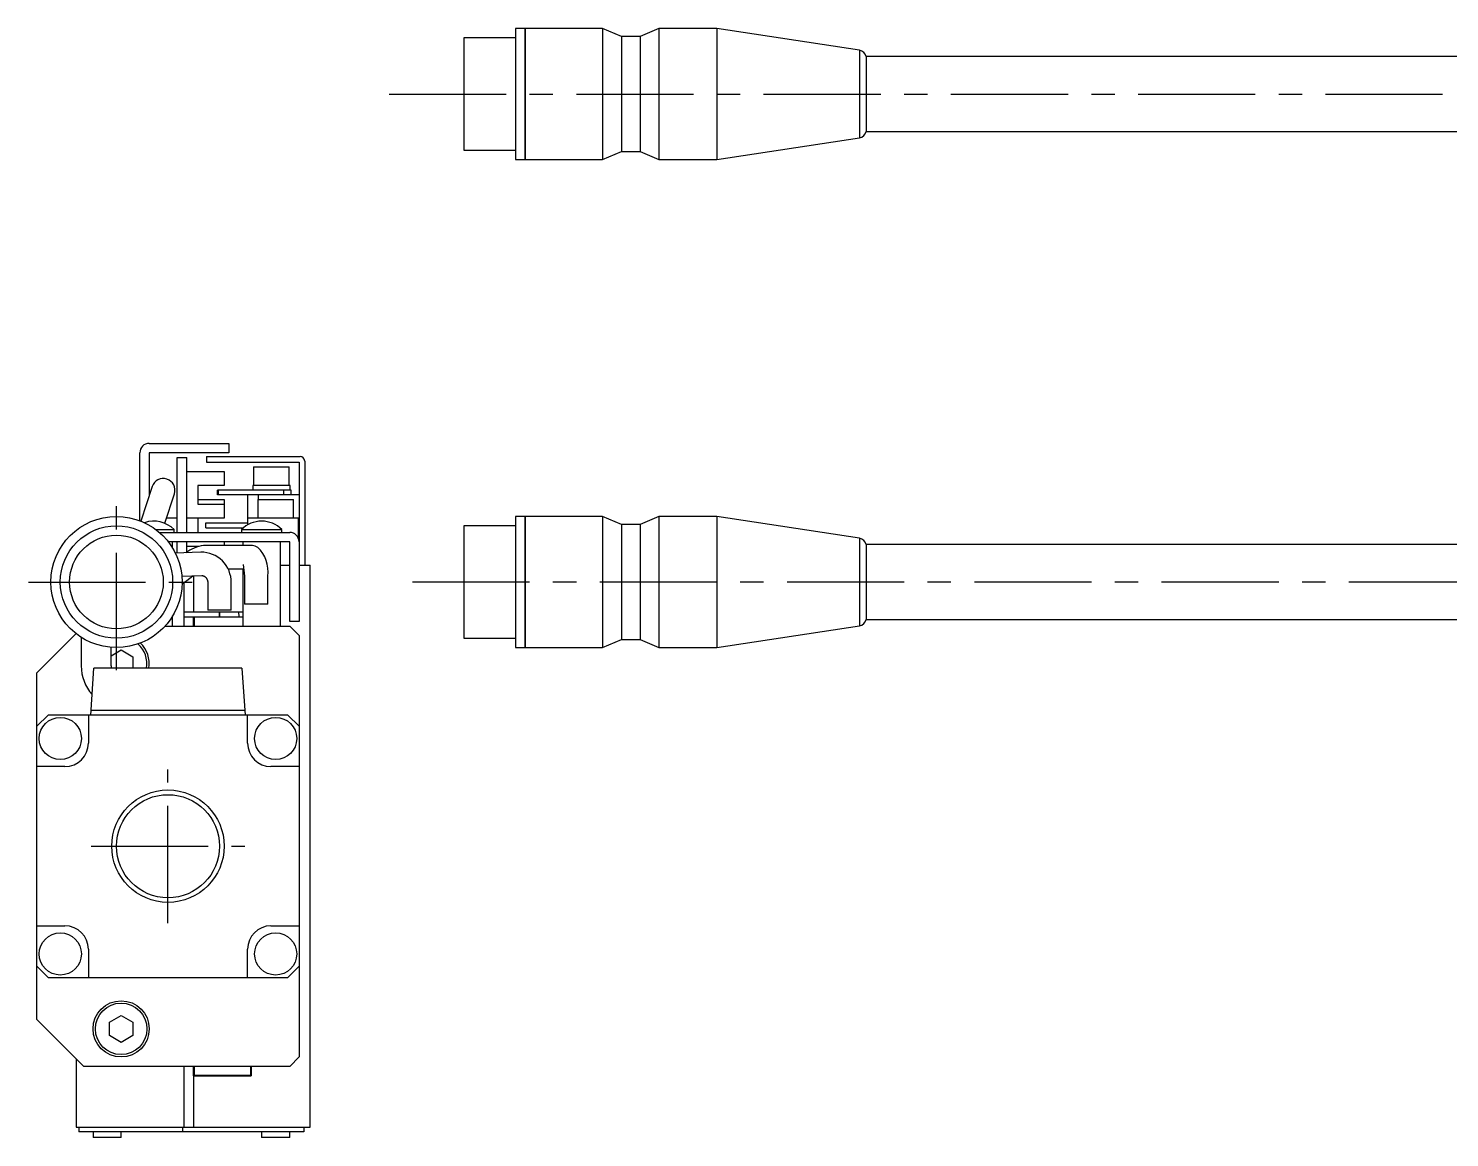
# Model space of a CAD drawing. Extents: x -217 to 421, y 17 to 321.
# Drawn here: x -216.8 to -65, y 201 to 319.4 of the extents above; entities that cross this region are included whole.
import ezdxf

# ---------------------------------------------------------------- set-up
doc = ezdxf.new("R2010")
doc.units = 0
doc.header["$LTSCALE"] = 10
doc.linetypes.add('CENTER', pattern=[2, 1.25, -0.25, 0.25, -0.25])
doc.layers.add('1', color=7, linetype='CONTINUOUS')

msp = doc.modelspace()

# ---------------------------------------------------------------- linework, layer by layer
at = {"layer": '1', "color": 7, "linetype": 'CONTINUOUS'}
for p, q in [((-164.792951, 319.375335), (-164.792951, 305.375337)), ((-163.792949, 319.375335), (-164.792951, 319.375335)), ((-163.792949, 319.375335), (-163.792949, 305.375337)), ((-163.742949, 319.375335), (-163.792949, 319.325335)), ((-163.742949, 319.375335), (-163.742949, 305.375337)), ((-155.485949, 319.375335), (-163.742949, 319.375335)), ((-155.485949, 319.375335), (-155.485949, 305.375337)), ((-153.485949, 318.525336), (-155.485949, 319.375335)), ((-149.485949, 319.375335), (-151.485949, 318.525336)), ((-149.485949, 319.375335), (-149.485949, 305.375337)), ((-143.29295, 319.375335), (-149.485949, 319.375335)), ((-143.29295, 319.375335), (-143.29295, 305.375337)), ((-128.058968, 317.059661), (-143.29295, 319.375335)), ((-170.292952, 318.375334), (-170.292952, 306.375338)), ((-164.792951, 318.375334), (-170.292952, 318.375334)), ((-153.485949, 318.525336), (-153.485949, 306.225336)), ((-151.485949, 318.525336), (-153.485949, 318.525336)), ((-151.485949, 318.525336), (-151.485949, 306.225336)), ((-128.058968, 317.059661), (-128.058968, 307.69101)), ((-127.335294, 316.375336), (-127.335294, 308.375336)), ((-42.29295, 316.375336), (-127.335294, 316.375336)), ((-127.335294, 308.375336), (-44.792954, 308.375336)), ((-143.29295, 305.375337), (-128.058968, 307.69101)), ((-170.292952, 306.375338), (-164.792951, 306.375338)), ((-164.792951, 305.375337), (-163.792949, 305.375337)), ((-163.792949, 305.425337), (-163.742949, 305.375337)), ((-163.742949, 305.375337), (-155.485949, 305.375337)), ((-155.485949, 305.375337), (-153.485949, 306.225336)), ((-153.485949, 306.225336), (-151.485949, 306.225336)), ((-151.485949, 306.225336), (-149.485949, 305.375337)), ((-149.485949, 305.375337), (-143.29295, 305.375337)), ((-203.903193, 275.087285), (-195.403193, 275.087285)), ((-195.403193, 275.087285), (-195.403193, 274.087285)), ((-204.903193, 266.825633), (-204.903193, 274.087285)), ((-195.403193, 274.087285), (-203.903193, 274.087285)), ((-203.903193, 274.087285), (-203.903193, 269.515845)), ((-200.903193, 273.587285), (-199.903193, 273.587285)), ((-200.903193, 265.587285), (-200.903193, 273.587285)), ((-199.903193, 265.587285), (-199.903193, 273.587285)), ((-197.803193, 273.687285), (-197.803193, 273.087285)), ((-197.803193, 273.687285), (-187.803193, 273.687285)), ((-187.303193, 273.187285), (-187.303193, 262.087285)), ((-199.903193, 272.087285), (-195.903193, 272.087285)), ((-197.803193, 273.087285), (-187.903193, 273.087285)), ((-195.903193, 272.087285), (-195.903193, 270.587285)), ((-192.753193, 272.587285), (-188.953193, 272.587285)), ((-192.753193, 272.587285), (-192.753193, 270.587285)), ((-188.953193, 270.587285), (-188.953193, 272.587285)), ((-187.903193, 273.087285), (-187.903193, 256.087285)), ((-203.592014, 270.473557), (-204.791526, 266.781836)), ((-198.703193, 270.587285), (-198.703193, 268.587285)), ((-195.903193, 270.587285), (-198.703193, 270.587285)), ((-188.853193, 270.587285), (-192.853193, 270.587285)), ((-192.853193, 270.587285), (-192.853193, 270.087285)), ((-188.853193, 270.087285), (-188.853193, 270.587285)), ((-202.237671, 266.551623), (-201.214373, 269.701014)), ((-198.703193, 269.087285), (-195.903193, 269.087285)), ((-196.63022, 269.587285), (-196.63022, 270.087285)), ((-188.747818, 270.087285), (-196.63022, 270.087285)), ((-187.903193, 269.587285), (-196.63022, 269.587285)), ((-196.499486, 269.587285), (-196.499486, 270.087285)), ((-195.903193, 269.087285), (-195.903193, 267.087285)), ((-193.403193, 269.587285), (-193.403193, 266.385362)), ((-192.303193, 269.087285), (-192.303193, 267.087285)), ((-192.303193, 269.087285), (-188.503193, 269.087285)), ((-192.257068, 269.587285), (-192.257068, 269.087285)), ((-189.526123, 269.587285), (-189.526123, 270.087285)), ((-188.747818, 269.587285), (-188.747818, 270.087285)), ((-188.503193, 267.087285), (-188.503193, 269.087285)), ((-198.703193, 268.587285), (-195.903193, 268.587285)), ((-164.792951, 267.287284), (-164.792951, 253.287286)), ((-163.792949, 267.287284), (-164.792951, 267.287284)), ((-163.792949, 267.287284), (-163.792949, 253.287286)), ((-163.742949, 267.287284), (-163.792949, 267.237284)), ((-163.742949, 267.287284), (-163.742949, 253.287286)), ((-155.485949, 267.287284), (-163.742949, 267.287284)), ((-155.485949, 267.287284), (-155.485949, 253.287286)), ((-153.485949, 266.437285), (-155.485949, 267.287284)), ((-149.485949, 267.287284), (-151.485949, 266.437285)), ((-149.485949, 267.287284), (-149.485949, 253.287286)), ((-143.29295, 267.287284), (-149.485949, 267.287284)), ((-143.29295, 267.287284), (-143.29295, 253.287286)), ((-128.058968, 264.971611), (-143.29295, 267.287284)), ((-203.192878, 265.879533), (-201.253193, 265.879533)), ((-202.830449, 265.587285), (-188.903193, 265.587285)), ((-200.903193, 267.087285), (-202.063624, 267.087285)), ((-201.253193, 265.587285), (-201.253193, 265.879533)), ((-195.903193, 267.087285), (-199.903193, 267.087285)), ((-198.703193, 267.087285), (-198.703193, 265.587285)), ((-197.853193, 266.087285), (-197.853193, 266.587285)), ((-197.853193, 266.587285), (-193.403193, 266.587285)), ((-197.853193, 266.087285), (-193.829329, 266.087285)), ((-194.053193, 265.879533), (-194.053193, 265.587285)), ((-194.053193, 265.879533), (-189.753193, 265.879533)), ((-187.903193, 267.087285), (-193.403193, 267.087285)), ((-189.753193, 265.587285), (-189.753193, 265.879533)), ((-187.953193, 264.899535), (-187.953193, 267.087285)), ((-170.292952, 266.287283), (-170.292952, 254.287287)), ((-164.792951, 266.287283), (-170.292952, 266.287283)), ((-153.485949, 266.437285), (-153.485949, 254.137285)), ((-151.485949, 266.437285), (-153.485949, 266.437285)), ((-151.485949, 266.437285), (-151.485949, 254.137285)), ((-188.903193, 264.587285), (-201.879609, 264.587285)), ((-201.403193, 263.892835), (-201.403193, 264.587285)), ((-200.903193, 263.380904), (-200.903193, 264.587285)), ((-199.903193, 263.474825), (-199.903193, 264.587285)), ((-198.627845, 264.087285), (-199.903193, 264.087285)), ((-198.069145, 264.17721), (-198.078738, 264.177181)), ((-193.004684, 264.17721), (-198.069145, 264.17721)), ((-195.903193, 264.587285), (-195.903193, 264.17721)), ((-193.903193, 264.587285), (-193.903193, 264.17721)), ((-192.877883, 264.17139), (-193.004684, 264.17721)), ((-192.730404, 264.149784), (-192.877883, 264.17139)), ((-192.584002, 264.111876), (-192.730404, 264.149784)), ((-192.440125, 264.057378), (-192.584002, 264.111876)), ((-192.300397, 263.986167), (-192.440125, 264.057378)), ((-189.903193, 255.587285), (-189.903193, 264.587285)), ((-188.903193, 256.087285), (-188.903193, 264.587285)), ((-128.058968, 264.971611), (-128.058968, 255.60296)), ((-127.335294, 264.287285), (-127.335294, 256.287285)), ((-44.792954, 264.287285), (-127.335294, 264.287285)), ((-198.387698, 263.468747), (-201.120174, 263.373327)), ((-195.485569, 261.67721), (-193.783479, 261.67721)), ((-193.903193, 261.67721), (-193.903193, 255.587285)), ((-193.886512, 262.147964), (-193.737046, 260.92721)), ((-189.903193, 262.087285), (-188.903193, 262.087285)), ((-187.903193, 262.087285), (-186.703193, 262.087285)), ((-186.703193, 202.087285), (-186.703193, 262.087285)), ((-200.429704, 260.895915), (-198.30045, 260.97027)), ((-200.406408, 260.075192), (-199.889055, 260.465046)), ((-200.186417, 255.587285), (-200.186417, 260.240968)), ((-199.889055, 260.465046), (-199.229522, 260.93806)), ((-199.162983, 260.940149), (-199.162983, 257.087285)), ((-198.30045, 260.97027), (-198.271721, 260.970473)), ((-198.271721, 260.970473), (-198.230745, 260.967989)), ((-198.230745, 260.967989), (-198.190009, 260.962261)), ((-198.190009, 260.962261), (-198.150222, 260.953465)), ((-198.150222, 260.953465), (-198.111952, 260.941925)), ((-198.111952, 260.941925), (-198.075526, 260.928012)), ((-198.075526, 260.928012), (-198.041063, 260.912076)), ((-198.041063, 260.912076), (-198.008543, 260.894406)), ((-198.008543, 260.894406), (-197.97788, 260.875226)), ((-197.97788, 260.875226), (-197.948967, 260.854711)), ((-197.948967, 260.854711), (-197.921699, 260.832993)), ((-197.921699, 260.832993), (-197.895981, 260.810179)), ((-197.895981, 260.810179), (-197.871735, 260.786355)), ((-197.871735, 260.786355), (-197.848896, 260.761595)), ((-197.848896, 260.761595), (-197.827415, 260.735962)), ((-197.827415, 260.735962), (-197.80725, 260.709515)), ((-197.80725, 260.709515), (-197.788371, 260.682305)), ((-197.788371, 260.682305), (-197.770757, 260.654383)), ((-197.770757, 260.654383), (-197.75439, 260.625798)), ((-197.75439, 260.625798), (-197.73926, 260.596599)), ((-197.73926, 260.596599), (-197.725358, 260.566831)), ((-197.725358, 260.566831), (-197.712681, 260.536543)), ((-197.712681, 260.536543), (-197.701226, 260.505782)), ((-197.701226, 260.505782), (-197.690993, 260.474597)), ((-197.690993, 260.474597), (-197.681981, 260.443035)), ((-197.681981, 260.443035), (-197.674193, 260.411147)), ((-197.674193, 260.411147), (-197.66763, 260.378982)), ((-197.66763, 260.378982), (-197.662292, 260.346591)), ((-197.662292, 260.346591), (-197.658181, 260.314025)), ((-197.658181, 260.314025), (-197.655297, 260.281335)), ((-197.655297, 260.281335), (-197.653639, 260.248574)), ((-197.653639, 260.248574), (-197.653193, 260.220584)), ((-197.653193, 260.220584), (-197.653193, 257.287285)), ((-195.153193, 257.287285), (-195.153193, 260.220584)), ((-193.737046, 260.92721), (-193.737046, 257.92721)), ((-191.237046, 257.92721), (-191.237046, 260.92721)), ((-201.403193, 255.587285), (-201.403193, 256.681736)), ((-200.186417, 257.087285), (-193.903193, 257.087285)), ((-200.186417, 256.587285), (-193.903193, 256.587285)), ((-199.173655, 256.586154), (-199.112974, 256.537285)), ((-199.173655, 255.587285), (-199.173655, 256.586154)), ((-199.112974, 256.537285), (-199.112974, 255.587285)), ((-193.903193, 256.537285), (-199.112974, 256.537285)), ((-195.153193, 257.287285), (-197.653193, 257.287285)), ((-196.396742, 256.587285), (-196.396742, 257.087285)), ((-194.360837, 257.087285), (-194.347138, 256.587285)), ((-191.237046, 257.92721), (-193.737046, 257.92721)), ((-202.21571, 255.587285), (-188.903193, 255.587285)), ((-187.903193, 256.087285), (-188.903193, 256.087285)), ((-187.903193, 254.587285), (-188.903193, 255.587285)), ((-143.29295, 253.287286), (-128.058968, 255.60296)), ((-127.335294, 256.287285), (-43.664734, 256.287285)), ((-211.71644, 254.774039), (-215.903193, 250.587285)), ((-211.167734, 254.385741), (-211.167734, 251.335815)), ((-187.903193, 254.587285), (-187.903193, 209.587285)), ((-170.292952, 254.287287), (-164.792951, 254.287287)), ((-155.485949, 253.287286), (-153.485949, 254.137285)), ((-153.485949, 254.137285), (-151.485949, 254.137285)), ((-151.485949, 254.137285), (-149.485949, 253.287286)), ((-207.967734, 251.335815), (-207.967734, 253.310088)), ((-207.967734, 252.416048), (-206.903193, 253.030661)), ((-206.903193, 253.030661), (-205.653193, 252.308973)), ((-205.653193, 252.308973), (-205.653193, 251.087285)), ((-164.792951, 253.287286), (-163.792949, 253.287286)), ((-163.792949, 253.337286), (-163.742949, 253.287286)), ((-163.742949, 253.287286), (-155.485949, 253.287286)), ((-149.485949, 253.287286), (-143.29295, 253.287286)), ((-215.903193, 213.587285), (-215.903193, 250.587285)), ((-210.153193, 246.087285), (-209.803563, 251.087285)), ((-194.002827, 251.087285), (-209.803559, 251.087285)), ((-194.002833, 251.087285), (-193.653193, 246.087285)), ((-214.703193, 246.087285), (-215.903193, 244.887285)), ((-189.103193, 246.087285), (-214.703193, 246.087285)), ((-210.403193, 246.087285), (-210.403193, 243.087285)), ((-193.688157, 246.587285), (-210.11823, 246.587285)), ((-193.403193, 243.087285), (-193.403193, 246.087285)), ((-187.903193, 244.887285), (-189.103193, 246.087285)), ((-212.903193, 240.587285), (-215.903193, 240.587285)), ((-187.903193, 240.587285), (-190.903193, 240.587285)), ((-215.903193, 223.587285), (-212.903193, 223.587285)), ((-190.903193, 223.587285), (-187.903193, 223.587285)), ((-210.403193, 221.087285), (-210.403193, 218.087285)), ((-193.403193, 218.087285), (-193.403193, 221.087285)), ((-215.903193, 219.287285), (-214.703193, 218.087285)), ((-189.103193, 218.087285), (-187.903193, 219.287285)), ((-214.703193, 218.087285), (-189.103193, 218.087285)), ((-208.153193, 213.308973), (-206.903193, 214.030661)), ((-206.903193, 214.030661), (-205.653193, 213.308973)), ((-215.903193, 213.587285), (-210.903193, 208.587285)), ((-208.153193, 211.865597), (-208.153193, 213.308973)), ((-205.653193, 213.308973), (-205.653193, 211.865597)), ((-206.903193, 211.14391), (-208.153193, 211.865597)), ((-205.653193, 211.865597), (-206.903193, 211.14391)), ((-188.903193, 208.587285), (-187.903193, 209.587285)), ((-211.703193, 209.387285), (-211.703193, 202.087285)), ((-188.903193, 208.587285), (-210.903193, 208.587285)), ((-200.186417, 202.087285), (-200.186417, 208.587285)), ((-199.173655, 207.588417), (-199.173655, 208.587285)), ((-199.112974, 208.587285), (-199.112974, 207.637285)), ((-193.064777, 207.637285), (-193.064777, 208.587285)), ((-193.025926, 208.587285), (-193.025926, 207.588559)), ((-193.014787, 208.587285), (-193.014787, 207.587285)), ((-199.173902, 207.587285), (-193.014787, 207.587285)), ((-199.112974, 207.637285), (-199.173655, 207.588417)), ((-199.162983, 207.587285), (-199.162983, 202.087285)), ((-199.112974, 207.637285), (-193.064777, 207.637285)), ((-193.064777, 207.637285), (-193.025926, 207.588559)), ((-211.703193, 202.087285), (-186.703193, 202.087285)), ((-211.403193, 202.087285), (-211.403193, 201.587285)), ((-200.331111, 201.587285), (-200.331111, 202.087285)), ((-187.403193, 202.087285), (-187.403193, 201.587285)), ((-187.403193, 201.587285), (-211.403193, 201.587285)), ((-209.903193, 201.587285), (-209.903193, 200.987285)), ((-206.903193, 200.987285), (-209.903193, 200.987285)), ((-206.903193, 200.987285), (-206.903193, 201.587285)), ((-191.903193, 201.587285), (-191.903193, 200.987285)), ((-188.903193, 200.987285), (-191.903193, 200.987285)), ((-188.903193, 200.987285), (-188.903193, 201.587285))]:
    msp.add_line(p, q, dxfattribs=at)
at = {"layer": '1', "color": 4, "linetype": 'CENTER'}
for p, q in [((-178.292953, 312.375336), (-33.292953, 312.375336)), ((-207.403193, 250.887287), (-207.403193, 269.687284)), ((-216.803192, 260.287285), (-198.003194, 260.287285)), ((-43.292953, 260.287285), (-178.292953, 260.287285)), ((-201.903193, 223.887285), (-201.903193, 240.287285)), ((-210.103193, 232.087285), (-193.703193, 232.087285))]:
    msp.add_line(p, q, dxfattribs=at)
at = {"layer": '1', "color": 9, "linetype": 'CONTINUOUS'}
msp.add_line((-196.391957, 257.087285), (-196.391957, 256.587285), dxfattribs=at)
at = {"layer": '1', "color": 7, "linetype": 'CONTINUOUS'}
for centre, radius in [((-207.403193, 260.287285), 6.999999), ((-207.403193, 260.287285), 5.999998), ((-207.403193, 260.287285), 5), ((-213.403193, 243.587285), 2.25), ((-190.403193, 243.587285), 2.25), ((-201.903193, 232.087285), 6), ((-201.903193, 232.087285), 5.5), ((-213.403193, 220.587285), 2.25), ((-190.403193, 220.587285), 2.25), ((-206.903193, 212.587285), 3), ((-206.903193, 212.587285), 2.75)]:
    msp.add_circle(centre, radius, dxfattribs=at)
for centre, radius, start, end in [((-128.292951, 316.087419), 1.000002, 16.733256, 76.468302), ((-128.292951, 308.663253), 1.000002, 283.531698, 343.266744), ((-203.903193, 274.087285), 1, 90, 180), ((-187.803193, 273.187285), 0.5, 0, 90), ((-202.403193, 270.087285), 1.25, 342, 162), ((-203.403193, 263.787285), 3, 44.220044, 109.565957), ((-191.903193, 263.787285), 3, 44.220044, 135.779956), ((-188.903193, 264.587285), 1, 0, 90), ((-197.495485, 259.910986), 4.308772, 98.090595, 125.647853), ((-128.292951, 263.999368), 1.000002, 16.733256, 76.468302), ((-198.337926, 260.283776), 3.18536, 358.863281, 90.895301), ((-194.919963, 261.361258), 3.708406, 353.27844787, 45.05837836), ((-61.903193, 286.537285), 140.5, 192.308027, 192.308499), ((-128.292951, 256.575202), 1.000002, 283.531698, 343.266744), ((-206.903193, 251.587285), 2.75, 349.524318, 49.33281), ((-206.903193, 251.587285), 3, 350.405932, 46.711663), ((-206.567734, 251.335815), 4.6, 180, 221.736603), ((-206.567734, 251.335815), 1.4, 180, 190.225391), ((-212.903193, 243.087285), 2.5, 270, 0), ((-190.903193, 243.087285), 2.5, 180, 270), ((-212.903193, 221.087285), 2.5, 0, 90), ((-190.903193, 221.087285), 2.5, 90, 180), ((-61.903193, 177.637285), 140.5, 167.691501, 167.691973), ((-61.903193, 177.637285), 134.5, 167.133153, 167.13371)]:
    msp.add_arc(centre, radius, start, end, dxfattribs=at)

doc.saveas('drawing.dxf')
